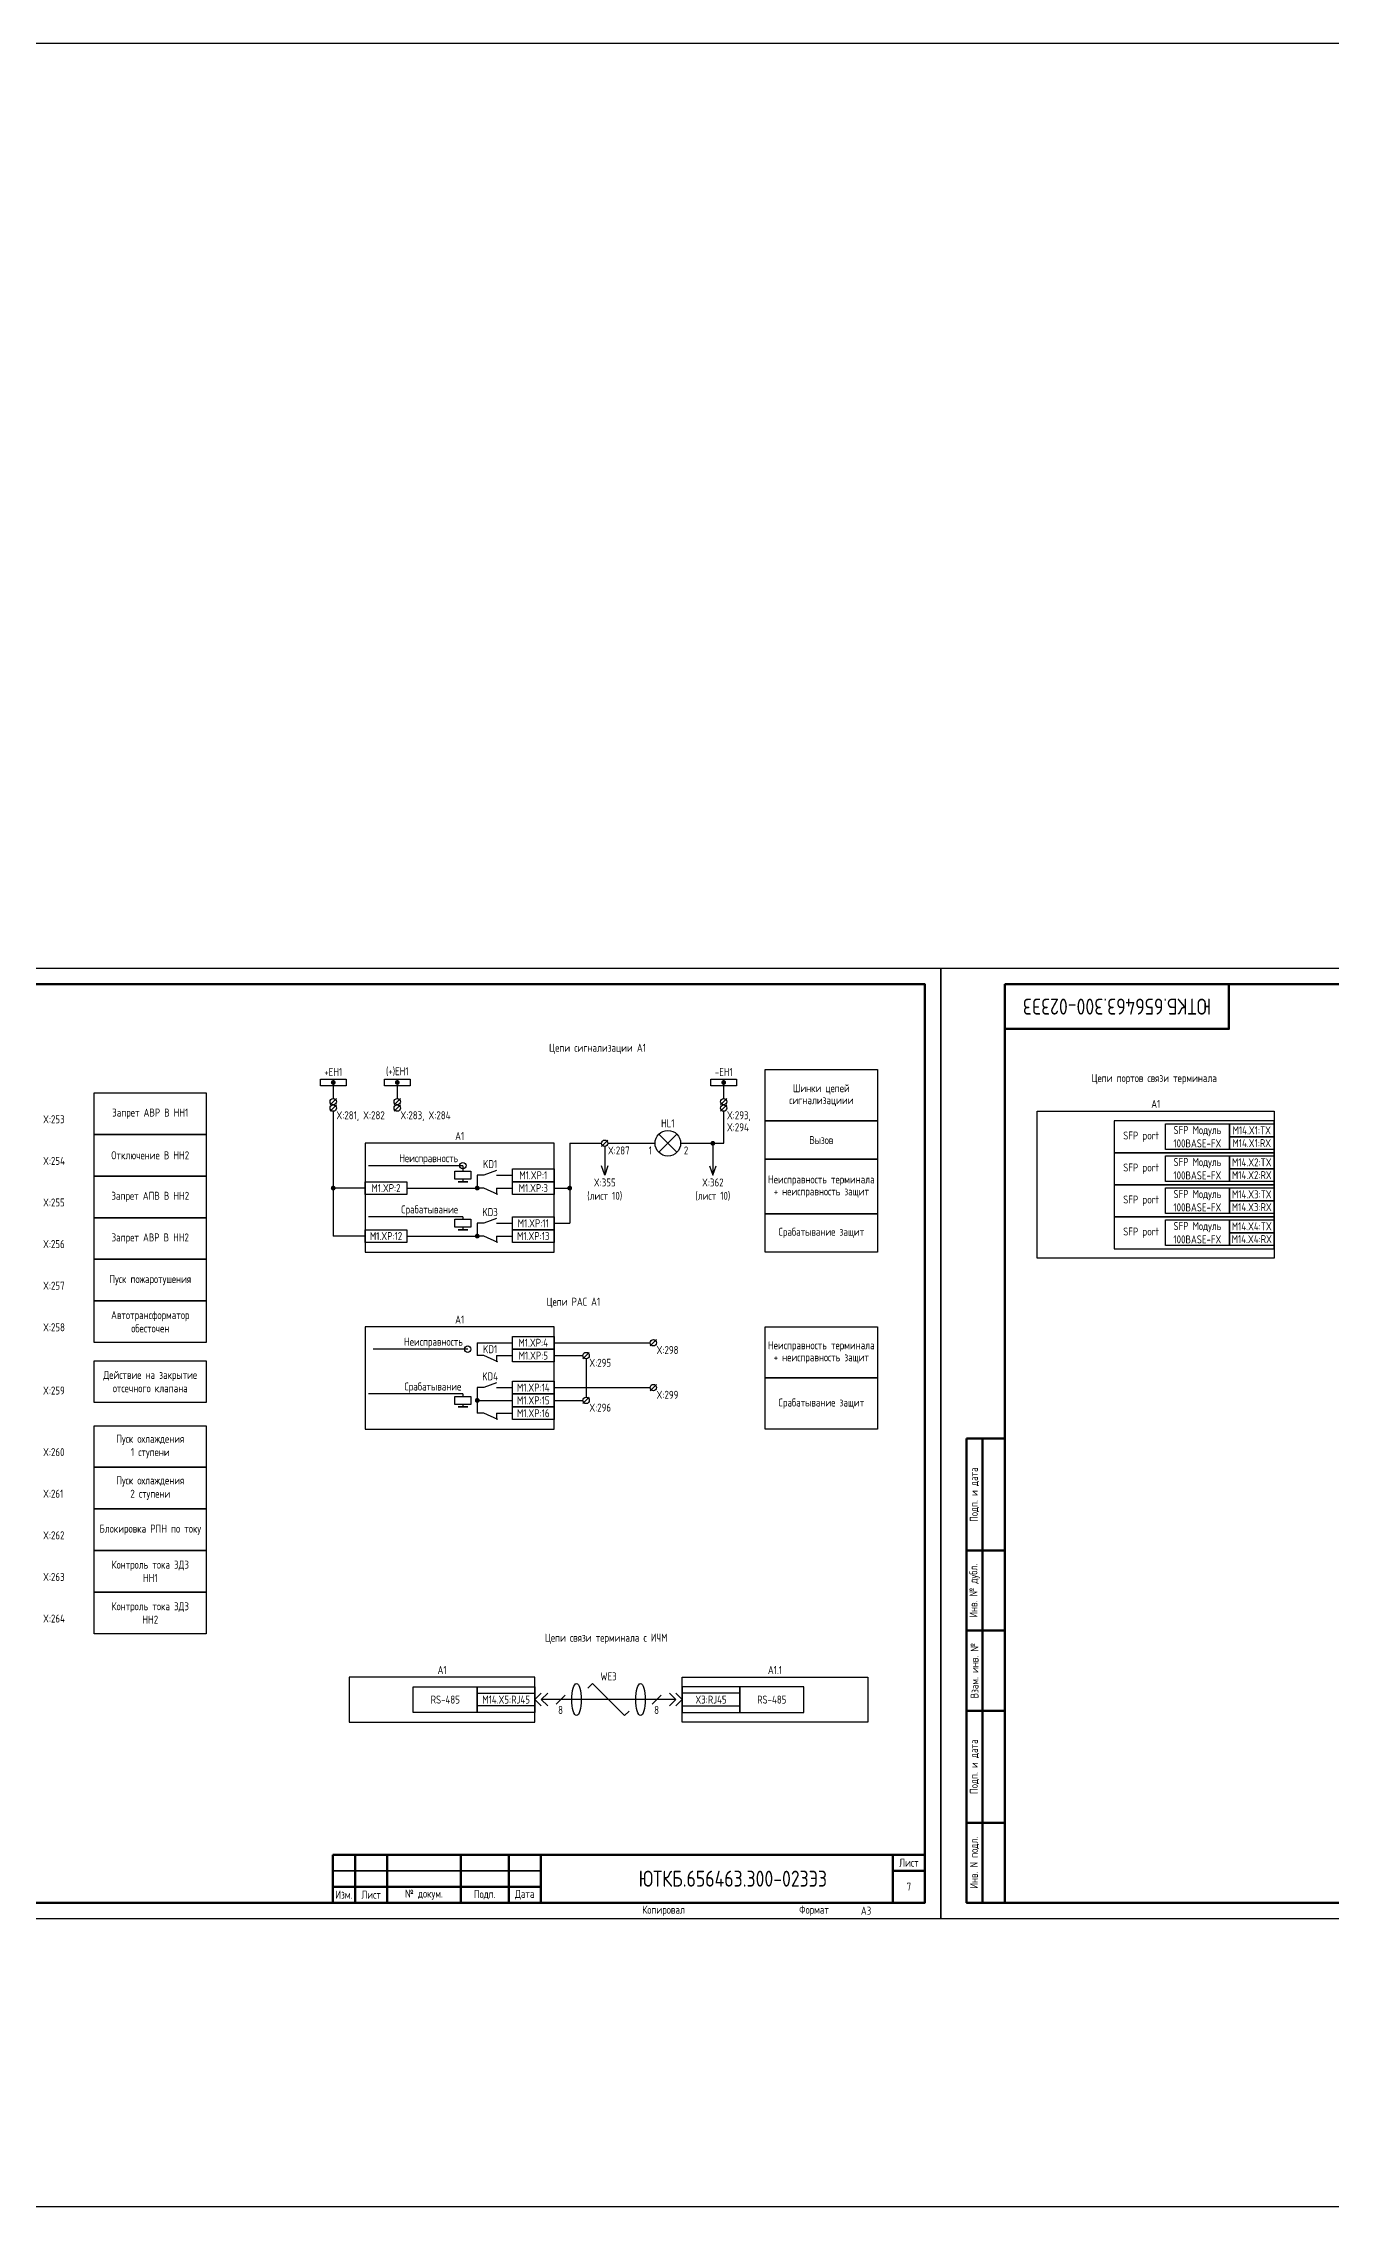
# Model space of a CAD drawing. Header units: millimetres. Extents: x -1117 to 6417, y -90 to 586.
# Drawn here: x 2660 to 3062, y -90 to 586 of the extents above; entities that cross this region are included whole.
import ezdxf

# ---------------------------------------------------------------- set-up
doc = ezdxf.new("R2010")
doc.units = ezdxf.units.MM
doc.styles.add('Gost_type_A', font='GOST_A.TTF')

# ---------------------------------------------------------------- blocks, each defined once
blk = doc.blocks.new('Штамп угловой верхний')
at = {"lineweight": 50}
blk.add_lwpolyline([(0, 0), (70, 0), (70, -14), (0, -14)], close=True, dxfattribs=at)
blk = doc.blocks.new('Формат_А3')
blk.add_lwpolyline([(-420, 297), (0, 297), (0, 0), (-420, 0)], close=True)
at = {"lineweight": 50}
blk.add_lwpolyline([(-400, 292), (-5, 292), (-5, 5), (-400, 5)], close=True, dxfattribs=at)
blk = doc.blocks.new('Штамп левый нижний')
at = {"lineweight": 50}
for points in [[(-12, 145), (-7, 145), (-7, 110), (-12, 110)], [(-7, 145), (0, 145), (0, 110), (-7, 110)], [(-12, 110), (-7, 110), (-7, 85), (-12, 85)], [(-7, 110), (0, 110), (0, 85), (-7, 85)], [(-12, 85), (-7, 85), (-7, 60), (-12, 60)], [(-7, 85), (0, 85), (0, 60), (-7, 60)], [(-12, 60), (-7, 60), (-7, 25), (-12, 25)], [(-7, 60), (0, 60), (0, 25), (-7, 25)], [(-12, 25), (-7, 25), (-7, 0), (-12, 0)], [(-7, 25), (0, 25), (0, 0), (-7, 0)]]:
    blk.add_lwpolyline(points, close=True, dxfattribs=at)
at = {"char_height": 2.5, "attachment_point": 5, "rotation": 90, "style": 'Gost_type_A'}
for s, insert, width in [('Подп. и дата', (-9.5, 127.5), 35), ('Инв. № дубл.', (-9.5, 97.5), 25), ('Взам. инв. №', (-9.5, 72.5), 25), ('Подп. и дата', (-9.5, 42.5), 35), ('Инв. N подл.', (-9.5, 12.5), 25)]:
    blk.add_mtext(s, dxfattribs=dict(at, insert=insert, width=width))
blk = doc.blocks.new('POINT')
at = {"const_width": 0.75}
blk.add_lwpolyline([(-0.375, 0, 1), (0.375, 0, 1)], format="xyb", close=True, dxfattribs=at)
blk = doc.blocks.new('Шинка')
blk.add_lwpolyline([(-4, 1), (4, 1), (4, -1), (-4, -1)], close=True)
blk.add_blockref('POINT', (0, 0))
blk = doc.blocks.new('Штамп малый нижний')
at = {"lineweight": 50}
for points in [[(-185, 15), (-178, 15), (-178, 5), (-185, 5)], [(-178, 15), (-168, 15), (-168, 5), (-178, 5)], [(-168, 15), (-145, 15), (-145, 5), (-168, 5)], [(-145, 15), (-130, 15), (-130, 5), (-145, 5)], [(-130, 15), (-120, 15), (-120, 5), (-130, 5)], [(-120, 15), (-10, 15), (-10, 0), (-120, 0)], [(-10, 15), (0, 15), (0, 10), (-10, 10)], [(-10, 10), (0, 10), (0, 0), (-10, 0)], [(-185, 5), (-178, 5), (-178, 0), (-185, 0)], [(-178, 5), (-168, 5), (-168, 0), (-178, 0)], [(-168, 5), (-145, 5), (-145, 0), (-168, 0)], [(-145, 5), (-130, 5), (-130, 0), (-145, 0)], [(-130, 5), (-120, 5), (-120, 0), (-130, 0)]]:
    blk.add_lwpolyline(points, close=True, dxfattribs=at)
for points in [[(-185, 15), (-178, 15), (-178, 10), (-185, 10)], [(-178, 15), (-168, 15), (-168, 10), (-178, 10)], [(-168, 15), (-145, 15), (-145, 10), (-168, 10)], [(-145, 15), (-130, 15), (-130, 10), (-145, 10)], [(-130, 15), (-120, 15), (-120, 10), (-130, 10)], [(-185, 10), (-178, 10), (-178, 5), (-185, 5)], [(-178, 10), (-168, 10), (-168, 5), (-178, 5)], [(-168, 10), (-145, 10), (-145, 5), (-168, 5)], [(-145, 10), (-130, 10), (-130, 5), (-145, 5)], [(-130, 10), (-120, 10), (-120, 5), (-130, 5)]]:
    blk.add_lwpolyline(points, close=True)
at = {"char_height": 2.5, "style": 'Gost_type_A'}
for s, insert, width, attachment_point in [('Лист', (-5, 12.5), 10, 5), ('Изм.', (-181.5, 2.5), 7, 5), ('Лист', (-173, 2.5), 10, 5), ('№ докум.', (-156.5, 2.5), 23, 5), ('Подп.', (-137.5, 2.5), 15, 5), ('Дата', (-125, 2.5), 10, 5), ('Копировал', (-75, -2.53), 13.1202, 6), ('Формат', (-30, -2.53), 13.1202, 6)]:
    blk.add_mtext(s, dxfattribs=dict(at, insert=insert, width=width, attachment_point=attachment_point))

msp = doc.modelspace()

# ---------------------------------------------------------------- linework, layer by layer
for p, q in [((2750.16, 261.29), (2750.16, 256.29)), ((2770.16, 260.29), (2770.16, 256.29)), ((2872.15, 256.29), (2872.15, 261.29)), ((2751.16, 256.29), (2749.16, 254.29)), ((2751.16, 254.29), (2749.16, 252.29)), ((2750.16, 252.29), (2750.16, 213.29)), ((2771.16, 256.29), (2769.16, 254.29)), ((2771.16, 254.29), (2769.16, 252.29)), ((2873.15, 256.29), (2871.15, 254.29)), ((2873.15, 254.29), (2871.15, 252.29)), ((2872.15, 254.29), (2872.15, 254.3)), ((2872.15, 254.29), (2872.15, 254.3)), ((2872.15, 242.29), (2872.15, 252.29)), ((2851.87, 245.12), (2857.53, 239.46)), ((2857.53, 245.12), (2851.87, 239.46)), ((2824.04, 242.29), (2833.97, 242.29)), ((2824.04, 242.29), (2824.04, 217.29)), ((2835.97, 243.29), (2833.97, 241.29)), ((2834.97, 241.29), (2834.97, 232.29)), ((2835.97, 242.29), (2850.7, 242.29)), ((2858.7, 242.29), (2872.15, 242.29)), ((2868.74, 242.29), (2868.74, 232.29)), ((2790.66, 235.29), (2761.16, 235.29)), ((2790.66, 235.29), (2790.66, 233.54)), ((2790.66, 231.04), (2790.66, 230.29)), ((2760.16, 228.29), (2750.16, 228.29)), ((2801.16, 228.29), (2801.16, 226.29)), ((2819.16, 228.29), (2824.04, 228.29)), ((2790.66, 219.29), (2761.16, 219.29)), ((2790.66, 219.29), (2790.66, 218.54)), ((2819.16, 217.29), (2824.04, 217.29)), ((2760.16, 213.29), (2750.16, 213.29)), ((2790.66, 216.04), (2790.66, 215.29)), ((2801.16, 213.29), (2801.16, 211.29)), ((2792.16, 177.95), (2762.66, 177.95)), ((2795.16, 179.95), (2795.16, 175.95)), ((2801.16, 175.95), (2801.16, 173.95)), ((2819.16, 179.95), (2849.16, 179.95)), ((2819.16, 175.95), (2828.16, 175.95)), ((2830.16, 176.95), (2828.16, 174.95)), ((2851.17, 180.95), (2849.17, 178.95)), ((2829.16, 174.95), (2829.16, 162.95)), ((2790.66, 163.95), (2761.16, 163.95)), ((2790.66, 163.95), (2790.66, 163.2)), ((2819.16, 165.95), (2849.16, 165.95)), ((2830.16, 162.95), (2828.16, 160.95)), ((2851.17, 166.95), (2849.17, 164.95)), ((2790.66, 160.7), (2790.66, 159.95)), ((2801.16, 157.95), (2801.16, 155.95)), ((2819.16, 161.95), (2828.16, 161.95)), ((2813.17, 68.46), (2815.17, 70.46)), ((2813.17, 68.46), (2815.17, 70.46)), ((2813.17, 68.46), (2815.17, 66.46)), ((2813.17, 68.46), (2815.17, 66.46)), ((2815.17, 68.46), (2817.17, 70.46)), ((2815.17, 68.46), (2817.17, 70.46)), ((2857.17, 68.46), (2815.17, 68.46)), ((2815.17, 68.46), (2817.17, 66.46)), ((2815.17, 68.46), (2817.17, 66.46)), ((2822.59, 69.87), (2819.76, 67.04)), ((2829.71, 71.99), (2831.17, 73.46)), ((2831.17, 73.46), (2841.17, 63.46)), ((2852.59, 69.87), (2849.76, 67.04)), ((2857.17, 68.46), (2855.17, 70.46)), ((2857.17, 68.46), (2855.17, 70.46)), ((2857.17, 68.46), (2855.17, 66.46)), ((2857.17, 68.46), (2855.17, 66.46)), ((2859.17, 68.46), (2857.17, 70.46)), ((2859.17, 68.46), (2857.17, 70.46)), ((2859.17, 68.46), (2857.17, 66.46)), ((2859.17, 68.46), (2857.17, 66.46)), ((2841.17, 63.46), (2842.59, 64.87))]:
    msp.add_line(p, q)
at = {"ltscale": 1.08}
for p, q in [((2797.16, 232.29), (2795.16, 232.29)), ((2795.16, 232.29), (2795.16, 228.29)), ((2801.16, 232.29), (2806.16, 232.29)), ((2773.16, 228.29), (2795.16, 228.29)), ((2797.16, 228.29), (2795.16, 228.29)), ((2801.16, 228.29), (2806.16, 228.29)), ((2797.16, 217.29), (2795.16, 217.29)), ((2795.16, 217.29), (2795.16, 213.29)), ((2801.16, 217.29), (2806.16, 217.29)), ((2773.16, 213.29), (2795.16, 213.29)), ((2797.16, 213.29), (2795.16, 213.29)), ((2801.16, 213.29), (2806.16, 213.29)), ((2795.16, 179.95), (2806.16, 179.95)), ((2797.16, 175.95), (2795.16, 175.95)), ((2801.16, 175.95), (2806.16, 175.95)), ((2797.16, 165.95), (2795.16, 165.95)), ((2795.16, 165.95), (2795.16, 157.95)), ((2801.16, 165.95), (2806.16, 165.95)), ((2795.16, 161.95), (2806.16, 161.95)), ((2797.16, 157.95), (2795.16, 157.95)), ((2801.16, 157.95), (2806.16, 157.95))]:
    msp.add_line(p, q, dxfattribs=at)
at = {"ltscale": 4.32}
for p, q in [((2801.16, 233.79), (2797.16, 232.29)), ((2801.55, 226.29), (2797.16, 228.29)), ((2801.16, 218.79), (2797.16, 217.29)), ((2801.55, 211.29), (2797.16, 213.29)), ((2801.55, 173.95), (2797.16, 175.95)), ((2801.16, 167.45), (2797.16, 165.95)), ((2801.55, 155.95), (2797.16, 157.95))]:
    msp.add_line(p, q, dxfattribs=at)
for points in [[(-1117.42, 586), (6417.25, 586), (6417.25, -90), (-1117.42, -90)], [(2920.15, 249.29), (2885.15, 249.29), (2885.15, 265.29), (2920.15, 265.29)], [(2675.5, 258.04), (2710.5, 258.04), (2710.5, 245.04), (2675.5, 245.04)], [(2970.12, 252.34), (3044.12, 252.34), (3044.12, 206.34), (2970.12, 206.34)], [(2675.5, 245.04), (2710.5, 245.04), (2710.5, 232.04), (2675.5, 232.04)], [(2920.15, 237.29), (2885.15, 237.29), (2885.15, 249.29), (2920.15, 249.29)], [(2994.12, 239.34), (3044.12, 239.34), (3044.12, 249.34), (2994.12, 249.34)], [(3010.12, 248.34), (3030.12, 248.34), (3030.12, 240.34), (3010.12, 240.34)], [(3030.12, 248.34), (3044.12, 248.34), (3044.12, 244.34), (3030.12, 244.34)], [(3030.12, 244.34), (3044.12, 244.34), (3044.12, 240.34), (3030.12, 240.34)], [(2760.16, 208.29), (2819.16, 208.29), (2819.16, 242.29), (2760.16, 242.29)], [(2920.15, 220.29), (2885.15, 220.29), (2885.15, 237.29), (2920.15, 237.29)], [(2994.12, 229.34), (3044.12, 229.34), (3044.12, 239.34), (2994.12, 239.34)], [(3010.12, 238.34), (3030.12, 238.34), (3030.12, 230.34), (3010.12, 230.34)], [(3030.12, 238.34), (3044.12, 238.34), (3044.12, 234.34), (3030.12, 234.34)], [(2675.5, 232.04), (2710.5, 232.04), (2710.5, 219.04), (2675.5, 219.04)], [(2760.16, 230.29), (2773.16, 230.29), (2773.16, 226.29), (2760.16, 226.29)], [(2793.16, 233.54), (2793.16, 231.04), (2788.16, 231.04), (2788.16, 233.54)], [(2792.16, 230.29), (2789.16, 230.29)], [(2806.16, 234.29), (2819.16, 234.29), (2819.16, 230.29), (2806.16, 230.29)], [(2806.16, 230.29), (2819.16, 230.29), (2819.16, 226.29), (2806.16, 226.29)], [(3030.12, 234.34), (3044.12, 234.34), (3044.12, 230.34), (3030.12, 230.34)], [(2994.12, 219.34), (3044.12, 219.34), (3044.12, 229.34), (2994.12, 229.34)], [(3010.12, 228.34), (3030.12, 228.34), (3030.12, 220.34), (3010.12, 220.34)], [(3030.12, 228.34), (3044.12, 228.34), (3044.12, 224.34), (3030.12, 224.34)], [(3030.12, 224.34), (3044.12, 224.34), (3044.12, 220.34), (3030.12, 220.34)], [(2675.5, 219.04), (2710.5, 219.04), (2710.5, 206.04), (2675.5, 206.04)], [(2793.16, 218.54), (2793.16, 216.04), (2788.16, 216.04), (2788.16, 218.54)], [(2806.16, 219.29), (2819.16, 219.29), (2819.16, 215.29), (2806.16, 215.29)], [(2920.15, 208.29), (2885.15, 208.29), (2885.15, 220.29), (2920.15, 220.29)], [(2994.12, 209.34), (3044.12, 209.34), (3044.12, 219.34), (2994.12, 219.34)], [(3010.12, 218.34), (3030.12, 218.34), (3030.12, 210.34), (3010.12, 210.34)], [(3030.12, 218.34), (3044.12, 218.34), (3044.12, 214.34), (3030.12, 214.34)], [(2760.16, 215.29), (2773.16, 215.29), (2773.16, 211.29), (2760.16, 211.29)], [(2792.16, 215.29), (2789.16, 215.29)], [(2806.16, 215.29), (2819.16, 215.29), (2819.16, 211.29), (2806.16, 211.29)], [(3030.12, 214.34), (3044.12, 214.34), (3044.12, 210.34), (3030.12, 210.34)], [(2675.5, 206.04), (2710.5, 206.04), (2710.5, 193.04), (2675.5, 193.04)], [(2675.5, 193.04), (2710.5, 193.04), (2710.5, 180.04), (2675.5, 180.04)], [(2760.16, 152.95), (2819.16, 152.95), (2819.16, 184.95), (2760.16, 184.95)], [(2920.15, 168.95), (2885.15, 168.95), (2885.15, 184.95), (2920.15, 184.95)], [(2806.16, 181.95), (2819.16, 181.95), (2819.16, 177.95), (2806.16, 177.95)], [(2806.16, 177.95), (2819.16, 177.95), (2819.16, 173.95), (2806.16, 173.95)], [(2675.5, 174.28), (2710.5, 174.28), (2710.5, 161.28), (2675.5, 161.28)], [(2793.16, 163.2), (2793.16, 160.7), (2788.16, 160.7), (2788.16, 163.2)], [(2806.16, 167.95), (2819.16, 167.95), (2819.16, 163.95), (2806.16, 163.95)], [(2806.16, 163.95), (2819.16, 163.95), (2819.16, 159.95), (2806.16, 159.95)], [(2920.15, 152.95), (2885.15, 152.95), (2885.15, 168.95), (2920.15, 168.95)], [(2792.16, 159.95), (2789.16, 159.95)], [(2806.16, 159.95), (2819.16, 159.95), (2819.16, 155.95), (2806.16, 155.95)], [(2675.5, 154.04), (2710.5, 154.04), (2710.5, 141.04), (2675.5, 141.04)], [(2675.5, 141.04), (2710.5, 141.04), (2710.5, 128.04), (2675.5, 128.04)], [(2675.5, 128.04), (2710.5, 128.04), (2710.5, 115.04), (2675.5, 115.04)], [(2675.5, 115.04), (2710.5, 115.04), (2710.5, 102.04), (2675.5, 102.04)], [(2675.5, 102.04), (2710.5, 102.04), (2710.5, 89.04), (2675.5, 89.04)], [(2755.17, 61.46), (2813.17, 61.46), (2813.17, 75.46), (2755.17, 75.46)], [(2917.17, 61.46), (2859.17, 61.46), (2859.17, 75.46), (2917.17, 75.46)], [(2775.17, 72.46), (2795.17, 72.46), (2795.17, 64.46), (2775.17, 64.46)], [(2795.17, 72.46), (2813.17, 72.46), (2813.17, 64.46), (2795.17, 64.46)], [(2795.17, 70.46), (2813.17, 70.46), (2813.17, 66.46), (2795.17, 66.46)], [(2877.17, 72.46), (2859.17, 72.46), (2859.17, 64.46), (2877.17, 64.46)], [(2877.17, 70.46), (2859.17, 70.46), (2859.17, 66.46), (2877.17, 66.46)], [(2897.17, 72.46), (2877.17, 72.46), (2877.17, 64.46), (2897.17, 64.46)]]:
    msp.add_lwpolyline(points, close=True)
for points in [[(2835.97, 235.29), (2834.97, 232.29), (2833.97, 235.29)], [(2867.74, 235.29), (2868.74, 232.29), (2869.74, 235.29)]]:
    msp.add_lwpolyline(points)
for centre, radius in [((2750.16, 255.29), 1), ((2750.16, 253.29), 1), ((2770.16, 255.29), 1), ((2770.16, 253.29), 1), ((2872.15, 255.29), 1), ((2872.15, 253.29), 1), ((2854.7, 242.29), 4), ((2834.97, 242.29), 1), ((2790.66, 235.29), 1), ((2792.16, 177.95), 1), ((2829.16, 175.95), 1), ((2850.17, 179.95), 1), ((2829.16, 161.95), 1), ((2850.17, 165.95), 1)]:
    msp.add_circle(centre, radius)
for centre in [(2826.17, 68.46), (2846.17, 68.46)]:
    msp.add_ellipse(centre, major_axis=(0, -5), ratio=0.293778)

# ---------------------------------------------------------------- block references
at = {"color": 1}
for name, p in [('Формат_А3', (2940, 0)), ('Формат_А3', (3360, 0)), ('Штамп левый нижний', (2960, 5)), ('Штамп малый нижний', (2935, 5))]:
    msp.add_blockref(name, p, dxfattribs=at)
for name, p in [('Штамп угловой верхний', (2960, 292)), ('Шинка', (2750.16, 261.29)), ('Шинка', (2770.16, 261.29)), ('Шинка', (2872.15, 261.29)), ('POINT', (2868.74, 242.29)), ('POINT', (2750.16, 228.29)), ('POINT', (2795.16, 228.29)), ('POINT', (2824.04, 228.29)), ('POINT', (2795.16, 213.29)), ('POINT', (2795.16, 161.95))]:
    msp.add_blockref(name, p)

# ---------------------------------------------------------------- texts
at = {"insert": (2995, 285), "char_height": 5, "width": 70, "attachment_point": 5, "rotation": 180, "style": 'Gost_type_A'}
msp.add_mtext('ЮТКБ.656463.300-023Э3', dxfattribs=at)
at = {"char_height": 2.5, "style": 'Gost_type_A'}
for s, insert, width, attachment_point, line_spacing_factor in [('Цепи сигнализации А1', (2832.72, 271.79), 197.5, 5, 0.9), ('Цепи портов связи терминала', (3006.62, 262.34), 197, 5, 0.9), ('Шинки цепей сигнализациии', (2902.65, 257.29), 35, 5, 0.9), ('X:253', (2659.51, 251.04), 8, 1, 0.9), ('X:281, X:282', (2751.16, 252.29), 16, 1, 0.9), ('X:283, X:284', (2771.16, 252.29), 16, 1, 0.9), ('X:293,\\PX:294', (2873.15, 252.29), 16, 1, 0.9), ('A1', (3007.12, 253.34), 74.0002, 8, 0.9), ('A1', (2789.66, 243.29), 59, 8, 0.9), ('Вызов', (2902.65, 243.29), 35, 5, 0.9), ('X:254', (2659.51, 238.04), 8, 1, 0.9), ('Неисправность', (2789.16, 237.29), 37, 6, 0.8), ('Неисправность терминала + неисправность защит', (2902.65, 228.79), 35, 5, 0.9), ('X:255', (2659.51, 225.04), 8, 1, 0.9), ('X:256', (2659.51, 212.04), 8, 1, 0.9), ('Срабатывание защит', (2902.65, 214.29), 35, 5, 0.9), ('X:257', (2659.51, 199.04), 8, 1, 0.9), ('Цепи РАС А1', (2825.16, 192.45), 191.9988, 5, 0.9), ('X:258', (2659.51, 186.04), 8, 1, 0.9), ('A1', (2789.66, 185.95), 59, 8, 0.9), ('Неисправность', (2790.66, 179.95), 37, 6, 0.8), ('X:298', (2851.17, 178.95), 8, 1, 0.9), ('Неисправность терминала + неисправность защит', (2902.65, 176.95), 35, 5, 0.9), ('X:295', (2830.17, 174.95), 8, 1, 0.9), ('X:259', (2659.5, 166.28), 8, 1, 0.9), ('X:299', (2851.17, 164.95), 8, 1, 0.9), ('Срабатывание защит', (2902.65, 160.95), 35, 5, 0.9), ('X:296', (2830.17, 160.95), 8, 1, 0.9), ('X:260', (2659.51, 147.04), 8, 1, 0.9), ('X:261', (2659.51, 134.04), 8, 1, 0.9), ('X:262', (2659.51, 121.04), 8, 1, 0.9), ('X:263', (2659.51, 108.04), 8, 1, 0.9), ('X:264', (2659.51, 95.04), 8, 1, 0.9), ('Цепи связи терминала с ИЧМ', (2835.42, 87.46), 197.5, 5, 0.9), ('A1', (2784.17, 76.46), 58.0002, 8, 0.9), ('A1.1', (2888.17, 76.46), 58.0002, 8, 0.9)]:
    msp.add_mtext(s, dxfattribs=dict(at, insert=insert, width=width, attachment_point=attachment_point, line_spacing_factor=line_spacing_factor))
at = {"style": 'Gost_type_A'}
for s, insert, char_height, width, attachment_point in [('+EH1', (2750.16, 263.29), 2.5, 10, 8), ('(+)EH1', (2770.16, 263.29), 2.5, 10, 8), ('-EH1', (2872.15, 263.29), 2.5, 10, 8), ('Запрет АВР В НН1', (2693, 251.54), 2.5, 34.9988, 5), ('HL1', (2854.7, 247.29), 2.5, 14, 8), ('SFP port', (3008.12, 244.34), 2.5, 20, 6), ('SFP Mодуль 100BASE-FX', (3020.12, 244.34), 2.5, 19.9998, 5), ('M14.X1:RX', (3037.12, 242.34), 2.5, 14, 5), ('M14.X1:TX', (3037.12, 246.34), 2.5, 14, 5), ('Отключение В НН2', (2693, 238.54), 2.5, 34.9988, 5), ('KD1', (2799.16, 235.79), 2.5, 8, 5), ('1', (2849.7, 241.29), 2.5, 6, 3), ('2', (2859.7, 241.29), 2.5, 6, 1), ('SFP Mодуль 100BASE-FX', (3020.12, 234.34), 2.5, 19.9998, 5), ('M14.X2:TX', (3037.12, 236.34), 2.5, 14, 5), ('M1.XP:1', (2812.66, 232.29), 2.5, 13, 5), ('X:355\\P(лист 10)', (2834.97, 231.29), 2.5, 19, 2), ('X:362\\P(лист 10)', (2868.74, 231.29), 2.5, 19, 2), ('SFP port', (3008.12, 234.34), 2.5, 20, 6), ('M14.X2:RX', (3037.12, 232.34), 2.5, 14, 5), ('Запрет АПВ В НН2', (2693, 225.54), 2.5, 34.9988, 5), ('M1.XP:2', (2766.66, 228.29), 2.5, 13, 5), ('M1.XP:3', (2812.66, 228.29), 2.5, 13, 5), ('SFP port', (3008.12, 224.34), 2.5, 20, 6), ('SFP Mодуль 100BASE-FX', (3020.12, 224.34), 2.5, 19.9998, 5), ('M14.X3:RX', (3037.12, 222.34), 2.5, 14, 5), ('M14.X3:TX', (3037.12, 226.34), 2.5, 14, 5), ('KD3', (2799.16, 220.79), 2.5, 8, 5), ('M1.XP:11', (2812.66, 217.29), 2.5, 13, 5), ('SFP Mодуль 100BASE-FX', (3020.12, 214.34), 2.5, 19.9998, 5), ('M14.X4:TX', (3037.12, 216.34), 2.5, 14, 5), ('Запрет АВР В НН2', (2693, 212.54), 2.5, 34.9988, 5), ('M1.XP:12', (2766.66, 213.29), 2.5, 13, 5), ('M1.XP:13', (2812.66, 213.29), 2.5, 13, 5), ('SFP port', (3008.12, 214.34), 2.5, 20, 6), ('M14.X4:RX', (3037.12, 212.34), 2.5, 14, 5), ('\\pxsm1;{\\C0;Пуск пожаротушения}', (2693, 199.54), 2.5, 34.9988, 5), ('Автотрансформатор обесточен', (2693, 186.54), 2.5, 34.9988, 5), ('KD1', (2799.16, 177.95), 2.5, 8, 5), ('M1.XP:4', (2812.66, 179.95), 2.5, 13, 5), ('M1.XP:5', (2812.66, 175.95), 2.5, 13, 5), ('{\\C0;Действие на закрытие отсечного клапана}', (2693, 167.82), 2.5, 34.9988, 5), ('KD4', (2799.16, 169.45), 2.5, 8, 5), ('M1.XP:14', (2812.66, 165.95), 2.5, 13, 5), ('M1.XP:15', (2812.66, 161.95), 2.5, 13, 5), ('M1.XP:16', (2812.66, 157.95), 2.5, 13, 5), ('Пуск охлаждения \\P1 ступени', (2693, 147.54), 2.5, 34.9988, 5), ('Пуск охлаждения \\P2 ступени', (2693, 134.54), 2.5, 34.9988, 5), ('Блокировка РПН по току', (2693, 121.54), 2.5, 34.9988, 5), ('Контроль тока ЗДЗ \\PНН1 ', (2693, 108.54), 2.5, 34.9988, 5), ('Контроль тока ЗДЗ \\PНН2', (2693, 95.54), 2.5, 34.9988, 5), ('WE3', (2836.17, 74.46), 2.5, 20, 8), ('RS-485', (2785.17, 68.46), 2.5, 19.9998, 5), ('M14.X5:RJ45', (2804.17, 68.46), 2.5, 18.0002, 5), ('X3:RJ45', (2868.17, 68.46), 2.5, 18.0002, 5), ('RS-485', (2887.17, 68.46), 2.5, 19.9998, 5), ('8', (2821.17, 66.46), 2.5, 20, 2), ('8', (2851.17, 66.46), 2.5, 20, 2), ('ЮТКБ.656463.300-023Э3', (2875, 12.5), 5, 120, 5), ('7', (2930, 10), 2.5, 10, 5), ('A3', (2915, 2.5), 2.5, 20, 4)]:
    msp.add_mtext(s, dxfattribs=dict(at, insert=insert, char_height=char_height, width=width, attachment_point=attachment_point))
at = {"lineweight": 25, "insert": (2835.97, 241.29), "char_height": 2.5, "width": 16, "attachment_point": 1, "line_spacing_factor": 0.9, "style": 'Gost_type_A'}
msp.add_mtext('X:287', dxfattribs=at)
at = {"color": 6, "char_height": 2.5, "width": 37, "attachment_point": 6, "line_spacing_factor": 0.8, "style": 'Gost_type_A'}
for insert in [(2789.16, 221.29), (2790.16, 165.95)]:
    msp.add_mtext('Срабатывание', dxfattribs=dict(at, insert=insert))

doc.saveas('drawing.dxf')
